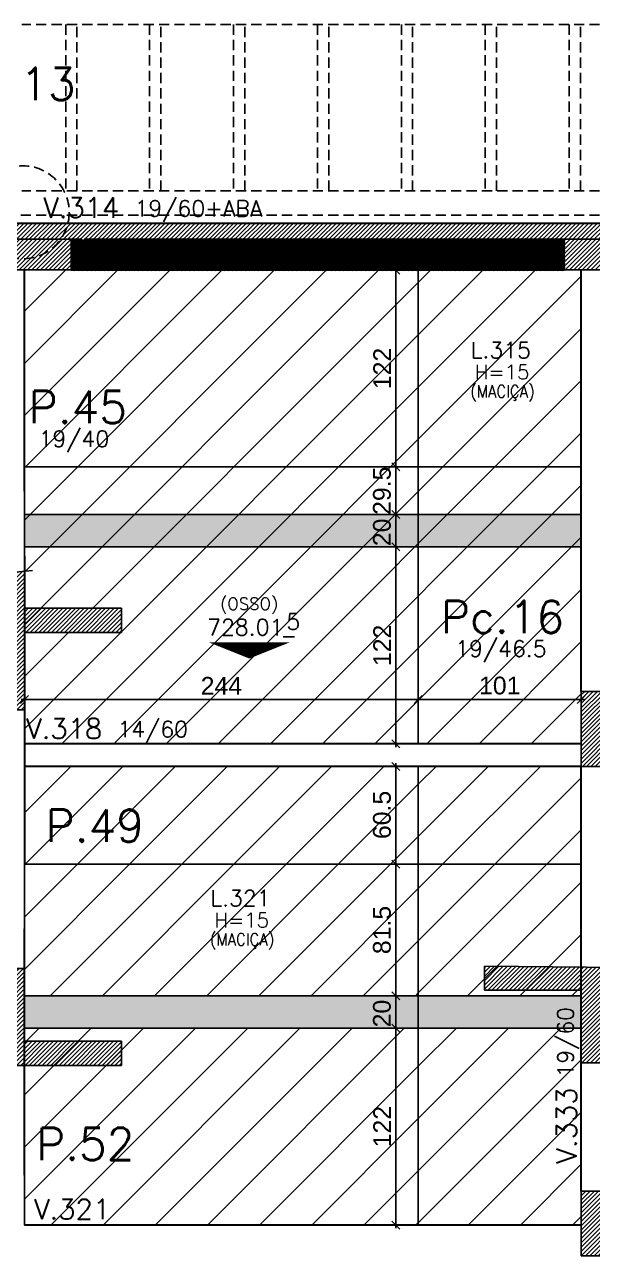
# Model space of a CAD drawing. Extents: x 534 to 8035, y 2354 to 7562.
# Drawn here: x 3417 to 3769, y 4515 to 5275 of the extents above; entities that cross this region are included whole.
import ezdxf
from ezdxf.enums import TextEntityAlignment as Align

# ---------------------------------------------------------------- set-up
doc = ezdxf.new("R2010")
doc.units = 0
doc.linetypes.add('HIDDEN', pattern=[9.525, 6.35, -3.175])
doc.layers.get('0').update_dxf_attribs({"color": 9, "linetype": 'CONTINUOUS'})
doc.layers.get('DEFPOINTS').update_dxf_attribs({"linetype": 'CONTINUOUS'})
for name, color, linetype in [('___HIDRAULICA', 30, 'CONTINUOUS'), ('CORTE-FORMA', 1, 'CONTINUOUS'), ('ESTRUTURA METALICA', 80, 'HIDDEN'), ('FO-HACHURA_PILAR-CONT', 252, 'CONTINUOUS'), ('FO-TEXTO-LAJES', 152, 'CONTINUOUS'), ('FO-TEXTO-VIGAS', 3, 'CONTINUOUS'), ('NIVEL', 3, 'CONTINUOUS'), ('P-C', 1, 'CONTINUOUS'), ('Painéis', 200, 'CONTINUOUS'), ('PAREDE', 191, 'CONTINUOUS'), ('Reaproveitamento', 251, 'CONTINUOUS'), ('TEXTO', 3, 'CONTINUOUS'), ('TIRAS REESCORAMENTO', 252, 'CONTINUOUS')]:
    doc.layers.add(name, color=color, linetype=linetype)
doc.layers.add('FO-Textos dos pilares', color=3, linetype='CONTINUOUS', lineweight=20)
doc.layers.add('FO-Vigas', color=2, linetype='CONTINUOUS', lineweight=30)
doc.styles.add('ARIAL', font='arial.ttf')
doc.styles.add('ROMANS', font='romans.shx')
doc.dimstyles.new('COTA LAJE', dxfattribs={"dimtxt": 11, "dimasz": 5, "dimexe": 2, "dimexo": 3, "dimgap": 3, "dimtad": 3, "dimdec": 1, "dimzin": 12, "dimdsep": 46, "dimtxsty": 'ARIAL', "dimblk": 'OBLIQUE', "dimcen": 10, "dimdle": 2, "dimclrd": 5, "dimclre": 5, "dimclrt": 2, "dimadec": 0, "dimazin": 3, "dimtfac": 1, "dimtdec": 1, "dimtmove": 0, "dimatfit": 3, "dimldrblk": 'OBLIQUE', "dimfxl": 1, "dimlwd": -1, "dimlwe": -1, "dimarcsym": 1})
pattern_1 = [(45, (-8897.1667, 12460.0115), (-1.32582521, 1.32582521), [])]
pattern_2 = [(45, (0, 142), (-16.16446, 16.16446), [])]
pattern_3 = [(45, (9e-13, -162.037), (-16.16446, 16.16446), [])]

# ---------------------------------------------------------------- blocks, each defined once
blk = doc.blocks.new('_Oblique')
at = {"color": 0, "linetype": 'ByBlock', "lineweight": -2}
blk.add_line((-0.5, -0.5), (0.5, 0.5), dxfattribs=at)
blk = doc.blocks.new('*D559')
at = {"layer": 'DEFPOINTS', "color": 0, "linetype": 'Continuous', "transparency": 16777216}
for p in [(3646.81, 4951.86), (3660.68, 4951.86), (3660.68, 4829.86)]:
    blk.add_point(p, dxfattribs=at)
at = {"layer": 'Painéis', "color": 5, "linetype": 'Continuous', "transparency": 16777216}
for p, q in [((3657.68, 4951.86), (3644.81, 4951.86)), ((3646.81, 4827.86), (3646.81, 4953.86)), ((3657.68, 4829.86), (3644.81, 4829.86))]:
    blk.add_line(p, q, dxfattribs=at)
at = {"layer": 'Painéis', "color": 5, "linetype": 'Continuous', "transparency": 16777216, "xscale": 5, "yscale": 5, "zscale": 5}
for p, rotation in [((3646.81, 4951.86), 90), ((3646.81, 4829.86), 270)]:
    blk.add_blockref('_Oblique', p, dxfattribs=dict(at, rotation=rotation))
at = {"layer": 'Painéis', "color": 2, "linetype": 'Continuous', "transparency": 16777216, "insert": (3638.29, 4890.86), "char_height": 11, "attachment_point": 5, "rotation": 90, "style": 'ARIAL'}
blk.add_mtext('122', dxfattribs=at)
blk = doc.blocks.new('*D560')
at = {"layer": 'DEFPOINTS', "color": 0, "linetype": 'Continuous', "transparency": 16777216}
for p in [(3646.81, 4971.86), (3660.68, 4971.86), (3660.68, 4951.86)]:
    blk.add_point(p, dxfattribs=at)
at = {"layer": 'Painéis', "color": 5, "linetype": 'Continuous', "transparency": 16777216}
for p, q in [((3657.68, 4971.86), (3644.81, 4971.86)), ((3646.81, 4949.86), (3646.81, 4973.86)), ((3657.68, 4951.86), (3644.81, 4951.86))]:
    blk.add_line(p, q, dxfattribs=at)
at = {"layer": 'Painéis', "color": 5, "linetype": 'Continuous', "transparency": 16777216, "xscale": 5, "yscale": 5, "zscale": 5}
for p, rotation in [((3646.81, 4971.86), 90), ((3646.81, 4951.86), 270)]:
    blk.add_blockref('_Oblique', p, dxfattribs=dict(at, rotation=rotation))
at = {"layer": 'Painéis', "color": 2, "linetype": 'Continuous', "transparency": 16777216, "insert": (3638.2, 4960.86), "char_height": 11, "attachment_point": 5, "rotation": 90, "style": 'ARIAL'}
blk.add_mtext('20', dxfattribs=at)
blk = doc.blocks.new('*D561')
at = {"layer": 'DEFPOINTS', "color": 0, "linetype": 'Continuous', "transparency": 16777216}
for p in [(3646.81, 5001.36), (3660.68, 5001.36), (3660.68, 4971.86)]:
    blk.add_point(p, dxfattribs=at)
at = {"layer": 'Painéis', "color": 5, "linetype": 'Continuous', "transparency": 16777216}
for p, q in [((3657.68, 5001.36), (3644.81, 5001.36)), ((3646.81, 4969.86), (3646.81, 5003.36)), ((3657.68, 4971.86), (3644.81, 4971.86))]:
    blk.add_line(p, q, dxfattribs=at)
at = {"layer": 'Painéis', "color": 5, "linetype": 'Continuous', "transparency": 16777216, "xscale": 5, "yscale": 5, "zscale": 5}
for p, rotation in [((3646.81, 5001.36), 90), ((3646.81, 4971.86), 270)]:
    blk.add_blockref('_Oblique', p, dxfattribs=dict(at, rotation=rotation))
at = {"layer": 'Painéis', "color": 2, "linetype": 'Continuous', "transparency": 16777216, "insert": (3638.2, 4986.61), "char_height": 11, "attachment_point": 5, "rotation": 90, "style": 'ARIAL'}
blk.add_mtext('29.5', dxfattribs=at)
blk = doc.blocks.new('*D562')
at = {"layer": 'DEFPOINTS', "color": 0, "linetype": 'Continuous', "transparency": 16777216}
for p in [(3646.81, 5123.36), (3660.68, 5123.36), (3660.68, 5001.36)]:
    blk.add_point(p, dxfattribs=at)
at = {"layer": 'Painéis', "color": 5, "linetype": 'Continuous', "transparency": 16777216}
for p, q in [((3657.68, 5123.36), (3644.81, 5123.36)), ((3646.81, 4999.36), (3646.81, 5125.36)), ((3657.68, 5001.36), (3644.81, 5001.36))]:
    blk.add_line(p, q, dxfattribs=at)
at = {"layer": 'Painéis', "color": 5, "linetype": 'Continuous', "transparency": 16777216, "xscale": 5, "yscale": 5, "zscale": 5}
for p, rotation in [((3646.81, 5123.36), 90), ((3646.81, 5001.36), 270)]:
    blk.add_blockref('_Oblique', p, dxfattribs=dict(at, rotation=rotation))
at = {"layer": 'Painéis', "color": 2, "linetype": 'Continuous', "transparency": 16777216, "insert": (3638.29, 5062.36), "char_height": 11, "attachment_point": 5, "rotation": 90, "style": 'ARIAL'}
blk.add_mtext('122', dxfattribs=at)
blk = doc.blocks.new('*D563')
at = {"layer": 'DEFPOINTS', "color": 0, "linetype": 'Continuous', "transparency": 16777216}
for p in [(3660.68, 4857.3), (3416.68, 4829.86), (3660.68, 4829.86)]:
    blk.add_point(p, dxfattribs=at)
at = {"layer": 'Painéis', "color": 5, "linetype": 'Continuous', "transparency": 16777216}
for p, q in [((3414.68, 4857.3), (3662.68, 4857.3)), ((3416.68, 4832.86), (3416.68, 4859.3)), ((3660.68, 4832.86), (3660.68, 4859.3))]:
    blk.add_line(p, q, dxfattribs=at)
at = {"layer": 'Painéis', "color": 5, "linetype": 'Continuous', "transparency": 16777216, "xscale": 5, "yscale": 5, "zscale": 5, "rotation": 180}
blk.add_blockref('_Oblique', (3416.68, 4857.3), dxfattribs=at)
at = {"layer": 'Painéis', "color": 5, "linetype": 'Continuous', "transparency": 16777216, "xscale": 5, "yscale": 5, "zscale": 5}
blk.add_blockref('_Oblique', (3660.68, 4857.3), dxfattribs=at)
at = {"layer": 'Painéis', "color": 2, "linetype": 'Continuous', "transparency": 16777216, "insert": (3538.68, 4865.82), "char_height": 11, "attachment_point": 5, "style": 'ARIAL'}
blk.add_mtext('244', dxfattribs=at)
blk = doc.blocks.new('*D564')
at = {"layer": 'DEFPOINTS', "color": 0, "linetype": 'Continuous', "transparency": 16777216}
for p in [(3761.65, 4857.3), (3660.68, 4829.86), (3761.65, 4829.86)]:
    blk.add_point(p, dxfattribs=at)
at = {"layer": 'Painéis', "color": 5, "linetype": 'Continuous', "transparency": 16777216}
for p, q in [((3658.68, 4857.3), (3763.65, 4857.3)), ((3660.68, 4832.86), (3660.68, 4859.3)), ((3761.65, 4832.86), (3761.65, 4859.3))]:
    blk.add_line(p, q, dxfattribs=at)
at = {"layer": 'Painéis', "color": 5, "linetype": 'Continuous', "transparency": 16777216, "xscale": 5, "yscale": 5, "zscale": 5, "rotation": 180}
blk.add_blockref('_Oblique', (3660.68, 4857.3), dxfattribs=at)
at = {"layer": 'Painéis', "color": 5, "linetype": 'Continuous', "transparency": 16777216, "xscale": 5, "yscale": 5, "zscale": 5}
blk.add_blockref('_Oblique', (3761.65, 4857.3), dxfattribs=at)
at = {"layer": 'Painéis', "color": 2, "linetype": 'Continuous', "transparency": 16777216, "insert": (3711.16, 4865.91), "char_height": 11, "attachment_point": 5, "style": 'ARIAL'}
blk.add_mtext('101', dxfattribs=at)
blk = doc.blocks.new('*D568')
at = {"layer": 'DEFPOINTS', "color": 0, "linetype": 'Continuous', "transparency": 16777216}
for p in [(3646.81, 4653.82), (3660.68, 4653.82), (3660.68, 4531.82)]:
    blk.add_point(p, dxfattribs=at)
at = {"layer": 'Painéis', "color": 5, "linetype": 'Continuous', "transparency": 16777216}
for p, q in [((3657.68, 4653.82), (3644.81, 4653.82)), ((3646.81, 4529.82), (3646.81, 4655.82)), ((3657.68, 4531.82), (3644.81, 4531.82))]:
    blk.add_line(p, q, dxfattribs=at)
at = {"layer": 'Painéis', "color": 5, "linetype": 'Continuous', "transparency": 16777216, "xscale": 5, "yscale": 5, "zscale": 5}
for p, rotation in [((3646.81, 4653.82), 90), ((3646.81, 4531.82), 270)]:
    blk.add_blockref('_Oblique', p, dxfattribs=dict(at, rotation=rotation))
at = {"layer": 'Painéis', "color": 2, "linetype": 'Continuous', "transparency": 16777216, "insert": (3638.29, 4592.82), "char_height": 11, "attachment_point": 5, "rotation": 90, "style": 'ARIAL'}
blk.add_mtext('122', dxfattribs=at)
blk = doc.blocks.new('*D569')
at = {"layer": 'DEFPOINTS', "color": 0, "linetype": 'Continuous', "transparency": 16777216}
for p in [(3646.81, 4755.32), (3660.68, 4755.32), (3660.68, 4673.82)]:
    blk.add_point(p, dxfattribs=at)
at = {"layer": 'Painéis', "color": 5, "linetype": 'Continuous', "transparency": 16777216}
for p, q in [((3646.81, 4671.82), (3646.81, 4757.32)), ((3657.68, 4755.32), (3644.81, 4755.32)), ((3657.68, 4673.82), (3644.81, 4673.82))]:
    blk.add_line(p, q, dxfattribs=at)
at = {"layer": 'Painéis', "color": 5, "linetype": 'Continuous', "transparency": 16777216, "xscale": 5, "yscale": 5, "zscale": 5}
for p, rotation in [((3646.81, 4755.32), 90), ((3646.81, 4673.82), 270)]:
    blk.add_blockref('_Oblique', p, dxfattribs=dict(at, rotation=rotation))
at = {"layer": 'Painéis', "color": 2, "linetype": 'Continuous', "transparency": 16777216, "insert": (3638.2, 4714.57), "char_height": 11, "attachment_point": 5, "rotation": 90, "style": 'ARIAL'}
blk.add_mtext('81.5', dxfattribs=at)
blk = doc.blocks.new('*D570')
at = {"layer": 'DEFPOINTS', "color": 0, "linetype": 'Continuous', "transparency": 16777216}
for p in [(3646.81, 4673.82), (3660.68, 4673.82), (3660.68, 4653.82)]:
    blk.add_point(p, dxfattribs=at)
at = {"layer": 'Painéis', "color": 5, "linetype": 'Continuous', "transparency": 16777216}
for p, q in [((3657.68, 4673.82), (3644.81, 4673.82)), ((3646.81, 4651.82), (3646.81, 4675.82)), ((3657.68, 4653.82), (3644.81, 4653.82))]:
    blk.add_line(p, q, dxfattribs=at)
at = {"layer": 'Painéis', "color": 5, "linetype": 'Continuous', "transparency": 16777216, "xscale": 5, "yscale": 5, "zscale": 5}
for p, rotation in [((3646.81, 4673.82), 90), ((3646.81, 4653.82), 270)]:
    blk.add_blockref('_Oblique', p, dxfattribs=dict(at, rotation=rotation))
at = {"layer": 'Painéis', "color": 2, "linetype": 'Continuous', "transparency": 16777216, "insert": (3638.2, 4662.82), "char_height": 11, "attachment_point": 5, "rotation": 90, "style": 'ARIAL'}
blk.add_mtext('20', dxfattribs=at)
blk = doc.blocks.new('*D572')
at = {"layer": 'DEFPOINTS', "color": 0, "linetype": 'Continuous', "transparency": 16777216}
for p in [(3660.68, 4815.86), (3646.81, 4755.32), (3660.68, 4755.32)]:
    blk.add_point(p, dxfattribs=at)
at = {"layer": 'Painéis', "color": 5, "linetype": 'Continuous', "transparency": 16777216}
for p, q in [((3646.81, 4817.86), (3646.81, 4753.32)), ((3657.68, 4815.86), (3644.81, 4815.86)), ((3657.68, 4755.32), (3644.81, 4755.32))]:
    blk.add_line(p, q, dxfattribs=at)
at = {"layer": 'Painéis', "color": 5, "linetype": 'Continuous', "transparency": 16777216, "xscale": 5, "yscale": 5, "zscale": 5}
for p, rotation in [((3646.81, 4815.86), 90), ((3646.81, 4755.32), 270)]:
    blk.add_blockref('_Oblique', p, dxfattribs=dict(at, rotation=rotation))
at = {"layer": 'Painéis', "color": 2, "linetype": 'Continuous', "transparency": 16777216, "insert": (3638.2, 4785.84), "char_height": 11, "attachment_point": 5, "rotation": 90, "style": 'ARIAL'}
blk.add_mtext('60.5', dxfattribs=at)

msp = doc.modelspace()

# ---------------------------------------------------------------- hatches: boundary and pattern name
at = {"layer": 'CORTE-FORMA'}
h = msp.add_hatch(dxfattribs=at)
h.set_pattern_fill('ANSI31', color=70, scale=15)
h.set_pattern_definition([(45, (1811.6567, 3338.154), (-1.3258252, 1.3258252), [])])
h.paths.add_polyline_path([(3416.68, 4936.79), (3377.68, 4933), (3377.68, 4865.91), (3337.68, 4865.91), (3337.68, 4850.91), (3416.68, 4850.91), (3416.68, 4898.91), (3476.68, 4898.91), (3476.68, 4913.91), (3416.68, 4913.91)])
h = msp.add_hatch(dxfattribs=at)
h.set_pattern_fill('ANSI31', color=70, scale=15)
h.set_pattern_definition([(45, (-8897.1667, 12458.5115), (-1.32582521, 1.32582521), [])])
h.paths.add_polyline_path([(3377.68, 4690.74), (3377.68, 4630.74), (3476.68, 4630.74), (3476.68, 4645.74), (3416.68, 4645.74), (3416.68, 4690.74)])
h = msp.add_hatch(dxfattribs=at)
h.set_pattern_fill('ANSI31', color=70, scale=15)
h.set_pattern_definition([(45, (-2310.0819, 12460.0115), (-1.3258252, 1.3258252), [])])
h.paths.add_polyline_path([(3780.65, 4675.74), (3780.65, 4632.24), (3761.65, 4632.24), (3761.65, 4677.24), (3701.65, 4677.24), (3701.65, 4692.24), (3840.65, 4690.74), (3840.65, 4675.74)])
at = {"layer": 'FO-HACHURA_PILAR-CONT'}
h = msp.add_hatch(dxfattribs=at)
h.set_pattern_fill('ANSI31', color=256, scale=15)
h.set_pattern_definition([(45, (-1988.6157, 12460.0115), (-1.3258252, 1.3258252), [])])
h.paths.add_polyline_path([(3445.65, 5123.36), (3445.65, 5132.86), (3445.65, 5142.36), (3421.65, 5142.36), (3397.65, 5142.36), (3397.65, 5132.86), (3397.65, 5123.36), (3421.65, 5123.36)])
h = msp.add_hatch(dxfattribs=at)
h.set_pattern_fill('ANSI31', color=256, scale=15)
h.set_pattern_definition(pattern_1)
h.paths.add_polyline_path([(3791.13, 5123.36), (3791.13, 5132.86), (3791.13, 5142.36), (3771.13, 5142.36), (3751.13, 5142.36), (3751.13, 5132.86), (3751.13, 5123.36), (3771.13, 5123.36)])
h = msp.add_hatch(dxfattribs=at)
h.set_pattern_fill('ANSI31', color=256, scale=15)
h.set_pattern_definition(pattern_1)
h.paths.add_polyline_path([(3761.65, 4862.36), (3761.65, 4815.86), (3780.65, 4815.86), (3780.65, 4862.36)])
h = msp.add_hatch(dxfattribs=at)
h.set_pattern_fill('ANSI31', color=256, scale=15)
h.set_pattern_definition(pattern_1)
h.paths.add_polyline_path([(3780.65, 4552.82), (3771.15, 4552.82), (3761.65, 4552.82), (3761.65, 4532.82), (3761.65, 4512.82), (3771.15, 4512.82), (3780.65, 4512.82), (3780.65, 4532.82)])
at = {"layer": 'PAREDE'}
h = msp.add_hatch(dxfattribs=at)
h.set_pattern_fill('ANSI31', color=256, scale=15)
h.set_pattern_definition([(45, (1811.6567, 3338.154), (-1.3258252, 1.3258252), [])])
h.paths.add_polyline_path([(4190.15, 5152.36), (3377.68, 5152.36), (3377.68, 5142.36), (3397.68, 5142.36), (3421.65, 5142.36), (3445.65, 5142.36), (3751.13, 5142.36), (3771.13, 5142.36), (3791.13, 5142.36), (4179.68, 5142.36), (4192.18, 5142.36), (4192.18, 5152.36)])
h.paths.add_polyline_path([(4739.18, 5152.36), (4209.15, 5152.36), (4207.18, 5152.36), (4207.18, 5142.36), (4219.68, 5142.36), (4631.68, 5142.36), (4739.18, 5142.36)])
h.paths.add_polyline_path([(4887.11, 5152.36), (4739.18, 5152.36), (4739.18, 5142.36), (4830.68, 5142.36), (4887.11, 5142.36)])
h.paths.add_polyline_path([(4207.18, 5152.36), (4192.18, 5152.36), (4192.18, 5142.36), (4199.68, 5142.36), (4207.18, 5142.36)])
at = {"layer": 'PAREDE', "linetype": 'Continuous', "lineweight": 50}
h = msp.add_hatch(dxfattribs=at)
h.set_pattern_fill('ANSI31', color=256, scale=15)
h.set_pattern_definition(pattern_1)
h.paths.add_polyline_path([(3445.65, 5142.36), (3445.65, 5132.86), (3445.65, 5123.36), (3751.13, 5123.36), (3751.13, 5132.86), (3751.13, 5142.36)])
at = {"layer": 'Reaproveitamento', "linetype": 'Continuous'}
h = msp.add_hatch(dxfattribs=at)
h.set_pattern_fill('ANSI31', color=256, scale=7.2)
h.paths.add_polyline_path([(3416.68, 5123.36), (3761.65, 5123.36), (3761.65, 4829.86), (3416.68, 4829.86)])
h = msp.add_hatch(dxfattribs=at)
h.set_pattern_fill('ANSI31', color=256, scale=7.2)
h.set_pattern_definition(pattern_2)
h.paths.add_polyline_path([(3660.68, 4815.86), (3416.68, 4815.86), (3416.68, 4755.32), (3660.68, 4755.32)])
h = msp.add_hatch(dxfattribs=at)
h.set_pattern_fill('ANSI31', color=256, scale=7.2)
h.set_pattern_definition(pattern_2)
h.paths.add_polyline_path([(3660.68, 4815.86), (3761.65, 4815.86), (3761.65, 4755.32), (3660.68, 4755.32)])
h = msp.add_hatch(dxfattribs=at)
h.set_pattern_fill('ANSI31', color=256, scale=7.2)
h.set_pattern_definition(pattern_2)
h.paths.add_polyline_path([(3416.68, 4673.82), (3660.68, 4673.82), (3660.68, 4755.32), (3416.68, 4755.32)])
h = msp.add_hatch(dxfattribs=at)
h.set_pattern_fill('ANSI31', color=256, scale=7.2)
h.set_pattern_definition(pattern_2)
h.paths.add_polyline_path([(3660.68, 4755.32), (3761.65, 4755.32), (3761.65, 4673.82), (3660.68, 4673.82)])
h = msp.add_hatch(dxfattribs=at)
h.set_pattern_fill('ANSI31', color=256, scale=7.2)
h.set_pattern_definition(pattern_3)
h.paths.add_polyline_path([(3416.68, 4531.82), (3660.68, 4531.82), (3660.68, 4653.82), (3416.68, 4653.82)])
h = msp.add_hatch(dxfattribs=at)
h.set_pattern_fill('ANSI31', color=256, scale=7.2)
h.set_pattern_definition(pattern_3)
h.paths.add_polyline_path([(3660.68, 4653.82), (3761.65, 4653.82), (3761.65, 4531.82), (3660.68, 4531.82)])
at = {"layer": 'TIRAS REESCORAMENTO'}
for points in [[(3416.68, 4951.86), (3660.68, 4951.86), (3660.68, 4971.86), (3416.68, 4971.86)], [(3660.68, 4971.86), (3761.65, 4971.86), (3761.65, 4951.86), (3660.68, 4951.86)], [(3416.68, 4653.82), (3660.68, 4653.82), (3660.68, 4673.82), (3416.68, 4673.82)], [(3660.68, 4673.82), (3761.65, 4673.82), (3761.65, 4653.82), (3660.68, 4653.82)]]:
    msp.add_hatch(color=256, dxfattribs=at).paths.add_polyline_path(points)

# ---------------------------------------------------------------- linework, layer by layer
at = {"layer": '___HIDRAULICA'}
msp.add_line((3567.68, 4531.82), (3587.68, 4531.82), dxfattribs=at)
at = {"layer": 'CORTE-FORMA'}
for p, q in [((3416.68, 4913.91), (3416.68, 4936.79)), ((3416.68, 4913.91), (3476.68, 4913.91)), ((3416.68, 4898.91), (3476.68, 4898.91)), ((3416.68, 4898.91), (3416.68, 4850.91)), ((3337.68, 4850.91), (3416.68, 4850.91)), ((3377.68, 4690.74), (3416.68, 4690.74)), ((3416.68, 4645.74), (3416.68, 4690.74)), ((3701.65, 4692.24), (3840.65, 4690.74)), ((3701.65, 4677.24), (3761.65, 4677.24)), ((3761.65, 4677.24), (3761.65, 4632.24)), ((3416.68, 4645.74), (3476.68, 4645.74)), ((3377.68, 4630.74), (3476.68, 4630.74)), ((3761.65, 4632.24), (3780.65, 4632.24))]:
    msp.add_line(p, q, dxfattribs=at)
at = {"layer": 'CORTE-FORMA', "color": 70}
for p, q in [((3476.68, 4898.91), (3476.68, 4913.91)), ((3701.65, 4692.24), (3701.65, 4677.24)), ((3476.68, 4630.74), (3476.68, 4645.74))]:
    msp.add_line(p, q, dxfattribs=at)
msp.add_lwpolyline([(3372.68, 4932.51), (3396.29, 4934.81), (3397.18, 4932.27), (3397.18, 4937.52), (3398.07, 4934.98), (3421.68, 4937.28)], dxfattribs=at)
at = {"layer": 'ESTRUTURA METALICA', "linetype": 'HIDDEN'}
for p, q in [((4192.18, 5275.36), (3414.93, 5275.36)), ((3442.18, 5275.36), (3442.18, 5172.36)), ((3449.18, 5172.36), (3449.18, 5275.36)), ((3494.18, 5275.36), (3494.18, 5172.36)), ((3501.18, 5172.36), (3501.18, 5275.36)), ((3546.18, 5275.36), (3546.18, 5172.36)), ((3553.18, 5172.36), (3553.18, 5275.36)), ((3598.18, 5275.36), (3598.18, 5172.36)), ((3605.18, 5172.36), (3605.18, 5275.36)), ((3650.18, 5275.36), (3650.18, 5172.36)), ((3657.18, 5172.36), (3657.18, 5275.36)), ((3702.18, 5275.36), (3702.18, 5172.36)), ((3709.18, 5172.36), (3709.18, 5275.36)), ((3754.18, 5275.36), (3754.18, 5172.36)), ((3761.18, 5172.36), (3761.18, 5275.36)), ((4192.18, 5172.36), (3414.93, 5172.36)), ((4192.18, 5157.36), (3394.68, 5157.36))]:
    msp.add_line(p, q, dxfattribs=at)
at = {"layer": 'FO-Vigas'}
for p, q in [((3377.68, 5152.36), (4190.15, 5152.36)), ((3416.68, 4986.36), (3416.68, 5123.36)), ((3445.65, 5123.36), (3751.13, 5123.36)), ((3761.65, 4862.36), (3761.65, 5123.36)), ((3416.68, 4946.36), (3416.68, 4755.36)), ((3761.65, 4829.86), (3416.68, 4829.86)), ((3761.65, 4815.86), (3416.68, 4815.86)), ((3761.65, 4552.82), (3761.65, 4815.86)), ((3416.68, 4562.81), (3416.68, 4715.36)), ((3761.65, 4531.82), (3416.68, 4531.82))]:
    msp.add_line(p, q, dxfattribs=at)
at = {"layer": 'FO-Vigas', "linetype": 'HIDDEN'}
msp.add_line((3445.65, 5142.36), (3751.13, 5142.36), dxfattribs=at)
at = {"layer": 'NIVEL', "color": 1}
msp.add_lwpolyline([(3555.99, 4882.7, 0, 50, 0), (3555.99, 4892.7, 50, 50, 0)], format="xyseb", dxfattribs=at)
at = {"layer": 'P-C'}
for p, q in [((3780.65, 4862.36), (3761.65, 4862.36)), ((3761.65, 4862.36), (3761.65, 4815.86)), ((3780.65, 4815.86), (3761.65, 4815.86))]:
    msp.add_line(p, q, dxfattribs=at)
for points in [[(3445.65, 5123.36), (3445.65, 5132.86), (3445.65, 5142.36), (3421.65, 5142.36), (3397.65, 5142.36), (3397.65, 5132.86), (3397.65, 5123.36), (3421.65, 5123.36), (3445.65, 5123.36)], [(3791.13, 5123.36), (3791.13, 5132.86), (3791.13, 5142.36), (3771.13, 5142.36), (3751.13, 5142.36), (3751.13, 5132.86), (3751.13, 5123.36), (3771.13, 5123.36), (3791.13, 5123.36)], [(3780.65, 4552.82), (3771.15, 4552.82), (3761.65, 4552.82), (3761.65, 4532.82), (3761.65, 4512.82), (3771.15, 4512.82), (3780.65, 4512.82), (3780.65, 4532.82), (3780.65, 4552.82)]]:
    msp.add_lwpolyline(points, close=True, dxfattribs=at)
at = {"layer": 'Painéis', "linetype": 'Continuous'}
for points in [[(3416.68, 5001.36), (3660.68, 5001.36), (3660.68, 5123.36), (3416.68, 5123.36)], [(3416.68, 5123.36), (3761.65, 5123.36), (3761.65, 4829.86), (3416.68, 4829.86)], [(3660.68, 5123.36), (3761.65, 5123.36), (3761.65, 5001.36), (3660.68, 5001.36)], [(3416.68, 4971.86), (3660.68, 4971.86), (3660.68, 5001.36), (3416.68, 5001.36)], [(3660.68, 5001.36), (3761.65, 5001.36), (3761.65, 4971.86), (3660.68, 4971.86)], [(3416.68, 4951.86), (3660.68, 4951.86), (3660.68, 4971.86), (3416.68, 4971.86)], [(3660.68, 4971.86), (3761.65, 4971.86), (3761.65, 4951.86), (3660.68, 4951.86)], [(3416.68, 4829.86), (3660.68, 4829.86), (3660.68, 4951.86), (3416.68, 4951.86)], [(3660.68, 4951.86), (3761.65, 4951.86), (3761.65, 4829.86), (3660.68, 4829.86)], [(3660.68, 4815.86), (3416.68, 4815.86), (3416.68, 4755.32), (3660.68, 4755.32)], [(3660.68, 4815.86), (3761.65, 4815.86), (3761.65, 4755.32), (3660.68, 4755.32)], [(3416.68, 4673.82), (3660.68, 4673.82), (3660.68, 4755.32), (3416.68, 4755.32)], [(3660.68, 4755.32), (3761.65, 4755.32), (3761.65, 4673.82), (3660.68, 4673.82)], [(3416.68, 4653.82), (3660.68, 4653.82), (3660.68, 4673.82), (3416.68, 4673.82)], [(3660.68, 4673.82), (3761.65, 4673.82), (3761.65, 4653.82), (3660.68, 4653.82)], [(3416.68, 4531.82), (3660.68, 4531.82), (3660.68, 4653.82), (3416.68, 4653.82)], [(3660.68, 4653.82), (3761.65, 4653.82), (3761.65, 4531.82), (3660.68, 4531.82)]]:
    msp.add_lwpolyline(points, close=True, dxfattribs=at)
at = {"layer": 'PAREDE'}
for p, q in [((3454.95, 5142.36), (3751.13, 5142.36)), ((3751.13, 5142.36), (3751.13, 5123.36)), ((3751.13, 5123.36), (3454.95, 5123.36))]:
    msp.add_line(p, q, dxfattribs=at)
at = {"layer": 'TEXTO', "color": 210, "linetype": 'HIDDEN'}
msp.add_circle((3415.59, 5159.06), 28.79, dxfattribs=at)

# ---------------------------------------------------------------- texts
at = {"layer": 'FO-TEXTO-LAJES', "style": 'ROMANS'}
for s, p in [('L.315', (3693.18, 5068.71)), ('L.321', (3531.85, 4729.27))]:
    msp.add_text(s, height=10, dxfattribs=at).set_placement(p)
at = {"layer": 'FO-TEXTO-LAJES', "color": 3, "style": 'ROMANS'}
for p in [(3695.6, 5055.63), (3534.28, 4716.19)]:
    msp.add_text('H=15', height=9, dxfattribs=at).set_placement(p)
at = {"layer": 'FO-TEXTO-LAJES', "color": 4, "style": 'ROMANS', "width": 0.9}
for p in [(3692.86, 5044.41), (3531.53, 4704.97)]:
    msp.add_text('(MACIÇA)', height=7.5, dxfattribs=at).set_placement(p)
at = {"layer": 'FO-TEXTO-VIGAS', "color": 1, "style": 'ROMANS'}
for s, p in [('V.314', (3428.26, 5155.65)), ('V.318', (3417.67, 4833.09)), ('V.321', (3422.58, 4535.39))]:
    msp.add_text(s, height=12.5, dxfattribs=at).set_placement(p)
at = {"layer": 'FO-TEXTO-VIGAS', "style": 'ROMANS'}
for s, p in [('19/60+ABA', (3484.87, 5156.47)), ('14/60', (3474.28, 4833.91))]:
    msp.add_text(s, height=10, dxfattribs=at).set_placement(p)
msp.add_text('19/60', height=10, rotation=90, dxfattribs=at).set_placement((3756.96, 4623.18))
at = {"layer": 'FO-TEXTO-VIGAS', "color": 1, "style": 'ROMANS'}
msp.add_text('V.333', height=12.5, rotation=90, dxfattribs=at).set_placement((3758.79, 4569.94))
at = {"layer": 'FO-Textos dos pilares', "color": 1, "style": 'ROMANS'}
for s, p in [('Pc.13', (3372.02, 5228.6)), ('P.45', (3419.31, 5028.44)), ('Pc.16', (3674.77, 4898.5)), ('P.49', (3429.81, 4769.13)), ('P.52', (3423.88, 4572.07))]:
    msp.add_text(s, height=20, dxfattribs=at).set_placement(p)
at = {"layer": 'FO-Textos dos pilares', "color": 3, "style": 'ROMANS'}
for s, p in [('19/40', (3425.41, 5013.75)), ('19/46.5', (3683.61, 4883.81))]:
    msp.add_text(s, height=10, dxfattribs=at).set_placement(p)
at = {"layer": 'NIVEL', "color": 4, "style": 'ROMANS'}
msp.add_text('(OSSO)', height=7.5, dxfattribs=at).set_placement((3555.89, 4912.86), align=Align.CENTER)
at = {"layer": 'NIVEL', "color": 3, "style": 'ROMANS'}
for s, p in [('5', (3583.29, 4900.59)), ('728.01_', (3556.88, 4897.05))]:
    msp.add_text(s, height=10, dxfattribs=at).set_placement(p, align=Align.CENTER)

# ---------------------------------------------------------------- dimensions: what is measured, and where the dimension line sits
at = {"layer": 'Painéis', "linetype": 'Continuous'}
for base, p1, p2, picture, middle in [((3646.81, 5123.36), (3660.68, 5001.36), (3660.68, 5123.36), '*D562', (3638.29, 5062.36)), ((3646.81, 4951.86), (3660.68, 4829.86), (3660.68, 4951.86), '*D559', (3638.29, 4890.86)), ((3646.81, 4755.32), (3660.68, 4673.82), (3660.68, 4755.32), '*D569', (3638.2, 4714.57)), ((3646.81, 4653.82), (3660.68, 4531.82), (3660.68, 4653.82), '*D568', (3638.29, 4592.82))]:
    dim = msp.add_linear_dim(base=base, p1=p1, p2=p2, angle=90, dimstyle='COTA LAJE', dxfattribs=at)
    dim.commit()
    dim.dimension.update_dxf_attribs({"geometry": picture, "text_midpoint": middle})
for base, p1, p2, picture, middle in [((3646.81, 5001.36), (3660.68, 4971.86), (3660.68, 5001.36), '*D561', (3646.81, 4986.61)), ((3646.81, 4971.86), (3660.68, 4951.86), (3660.68, 4971.86), '*D560', (3646.81, 4960.86)), ((3646.81, 4755.32), (3660.68, 4815.86), (3660.68, 4755.32), '*D572', (3646.81, 4785.84)), ((3646.81, 4673.82), (3660.68, 4653.82), (3660.68, 4673.82), '*D570', (3646.81, 4662.82))]:
    dim = msp.add_linear_dim(base=base, p1=p1, p2=p2, angle=90, dimstyle='COTA LAJE', dxfattribs=at)
    dim.commit()
    dim.dimension.update_dxf_attribs({"geometry": picture, "text_midpoint": middle, "dimtype": 160})
for base, p1, p2, picture, middle in [((3660.68, 4857.3), (3416.68, 4829.86), (3660.68, 4829.86), '*D563', (3538.68, 4865.82)), ((3761.65, 4857.3), (3660.68, 4829.86), (3761.65, 4829.86), '*D564', (3711.16, 4865.91))]:
    dim = msp.add_linear_dim(base=base, p1=p1, p2=p2, dimstyle='COTA LAJE', dxfattribs=at)
    dim.commit()
    dim.dimension.update_dxf_attribs({"geometry": picture, "text_midpoint": middle})

doc.saveas('drawing.dxf')
